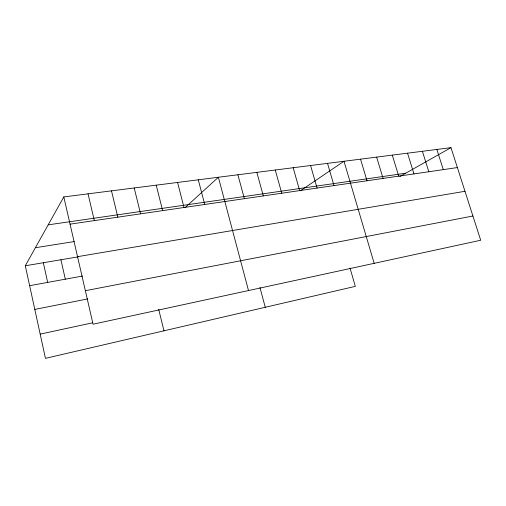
<?xml version="1.0" encoding="UTF-8"?>
<svg xmlns="http://www.w3.org/2000/svg" width="506" height="506" viewBox="0 0 506 506"><rect width="100%" height="100%" fill="white"/><g stroke="black" fill="none" stroke-linecap="round" stroke-linejoin="round"><path stroke-width="0.76" d="M350.025 268.098L355.32 286.358L45.458 358.349L25.3 265.776L63.8 196.923L450.985 147.651L480.7 240.255L93.06 324.213L63.8 196.923M185.013 207.681L218.383 177.252L248.509 290.545M300.324 190.813L344.004 161.262L374.168 263.329M399.854 176.524L450.985 147.651M40.183 334.118L92.509 322.834M34.806 309.419L87.791 298.894M85.356 290.697L472.92 216.005M29.639 285.694L82.535 276.042M77.538 256.675L464.989 191.293M25.3 265.776L78.12 256.852M35.401 247.712L74.274 241.564M70.062 224.145L457.38 167.568M48.184 224.847L405.717 173.21M436.868 149.447L443.281 169.63M422.39 151.288L428.816 171.743M407.532 153.179L413.971 173.912M392.283 155.121L398.734 176.132M376.622 157.113L383.08 178.422M360.531 159.162L367.002 180.768M327.521 163.362L333.998 185.588M310.576 165.519L317.066 188.061M293.17 167.733L299.653 190.61M275.264 170.01L281.747 193.222M256.846 172.356L263.322 195.917M237.896 174.766L244.366 198.681M259.951 287.516L265.258 307.281M198.282 179.807L204.728 204.475M177.574 182.445L184.001 207.498M156.227 185.158L162.628 210.622M134.21 187.96L140.579 213.842M158.701 309.343L163.963 330.816M111.491 190.857L117.828 217.169M88.031 193.836L94.331 220.597M60.922 259.755L65.312 279.185M43.32 262.728L47.684 282.405"/></g></svg>
